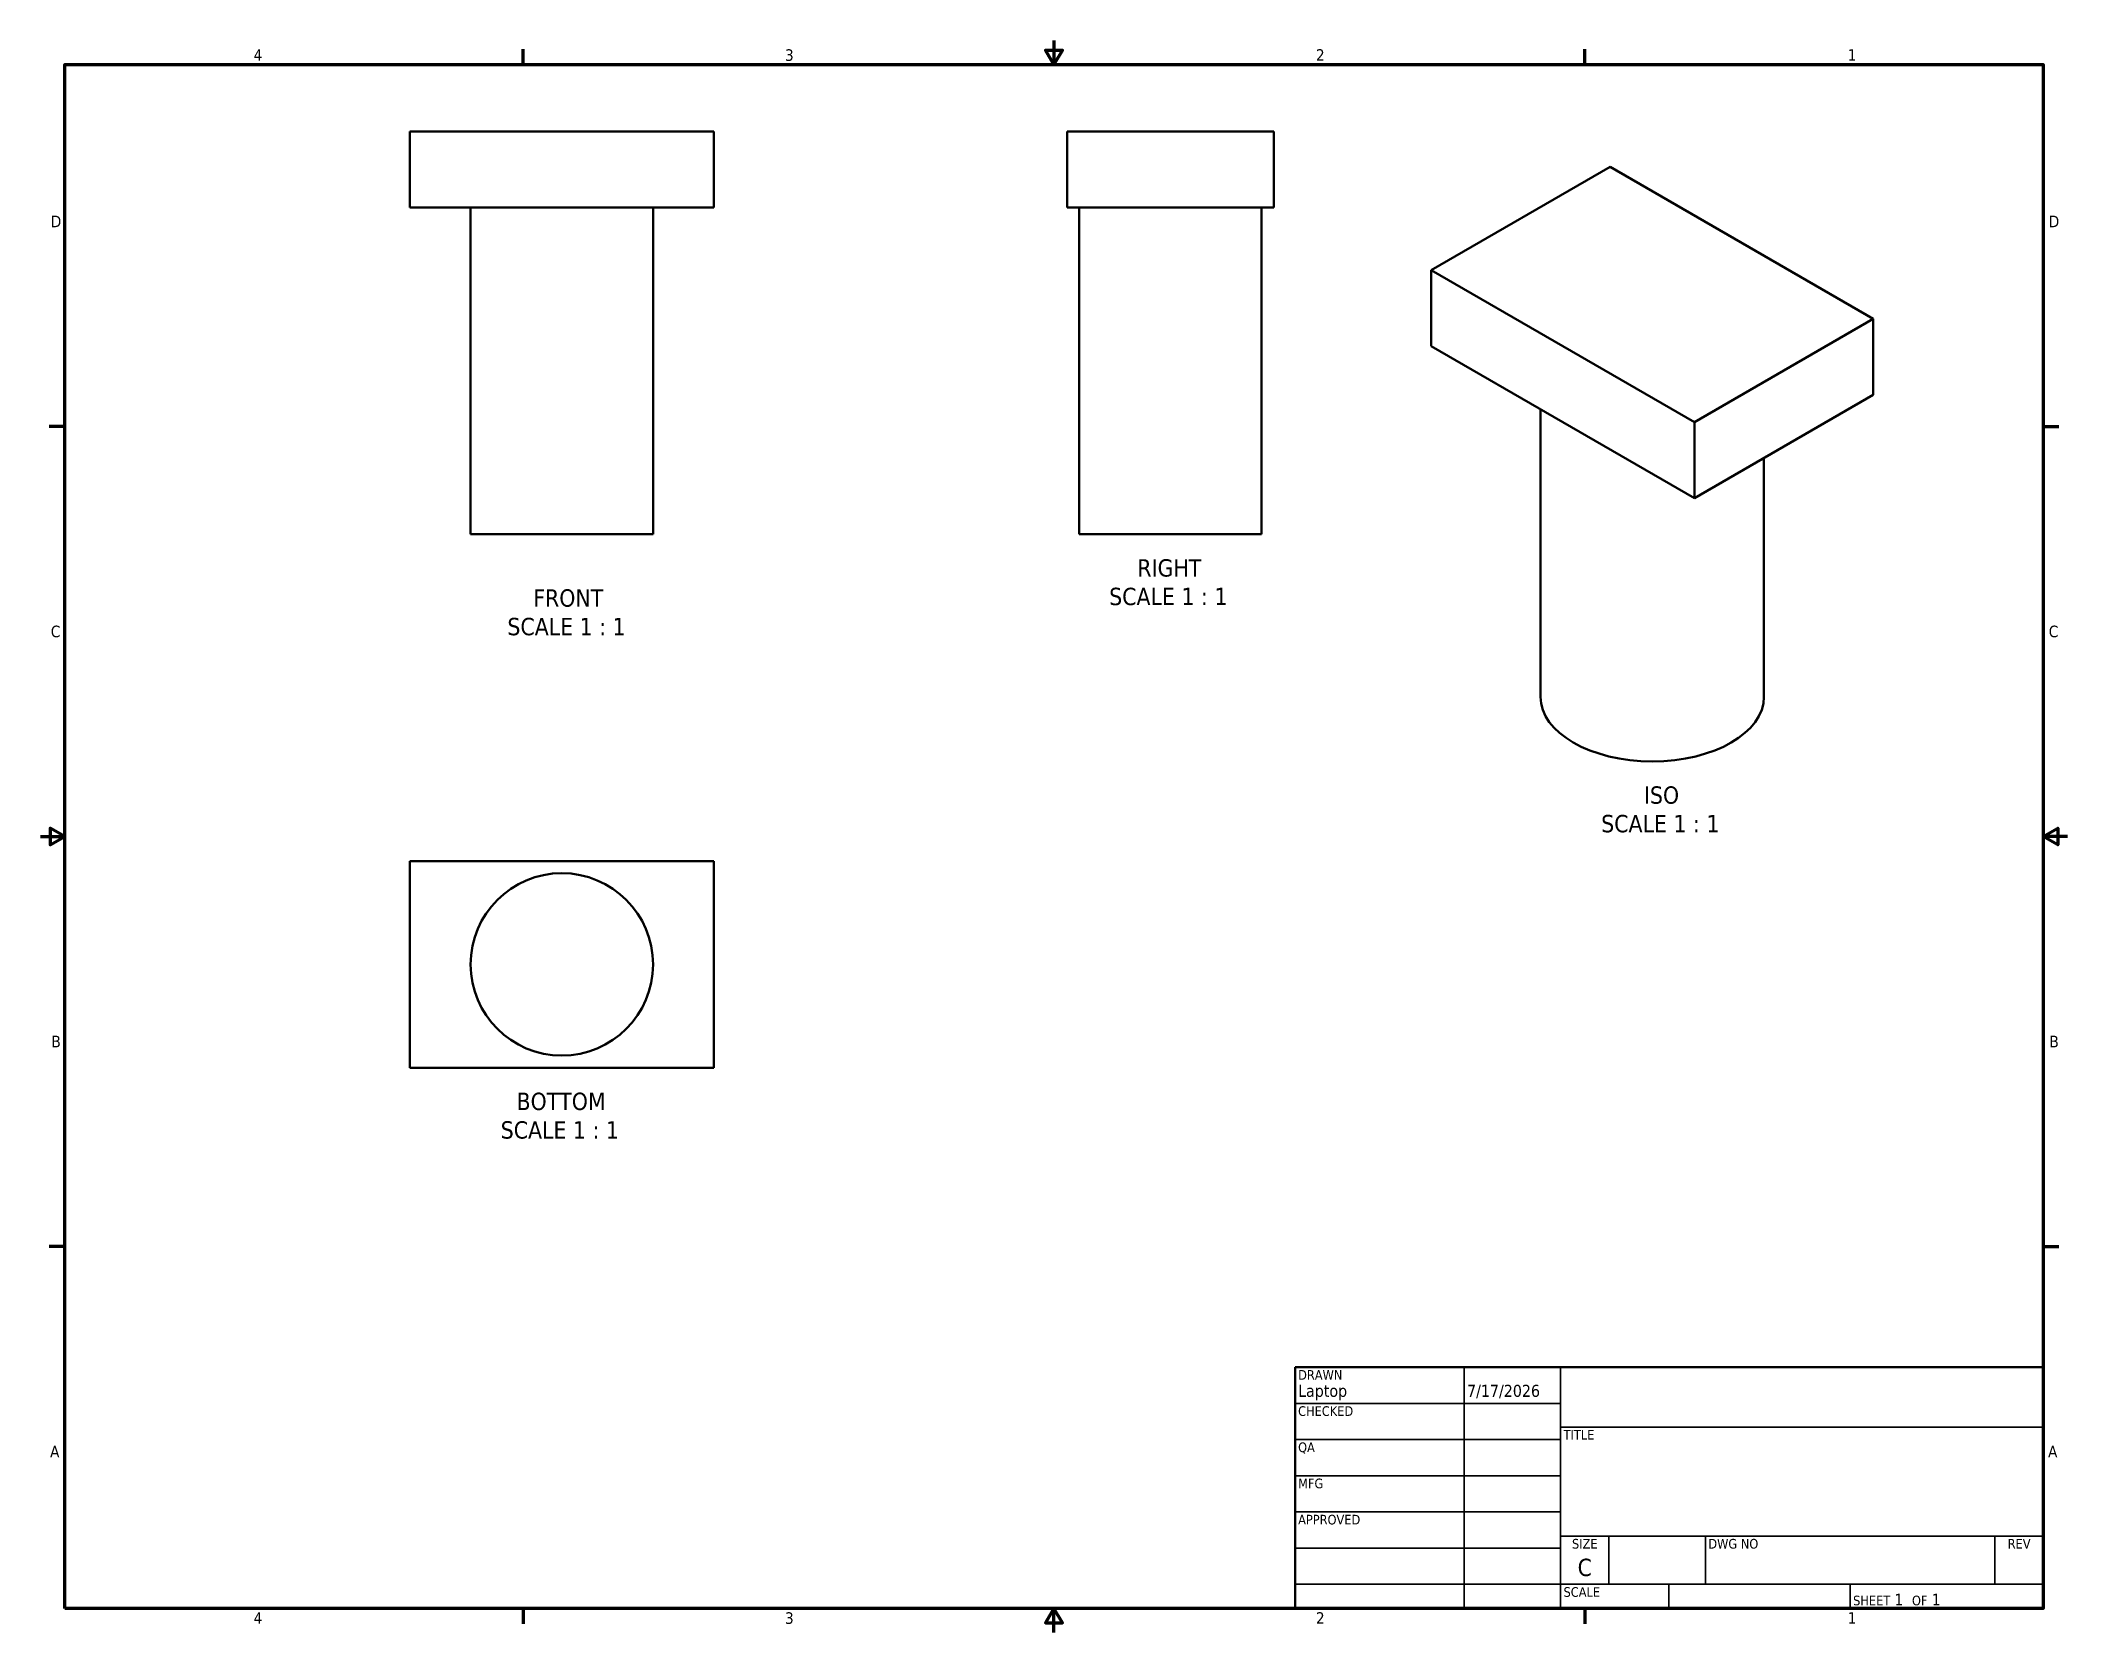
# Model space of a CAD drawing. Header units: millimetres. Extents: x 3 to 137, y 2 to 106.
import ezdxf
from ezdxf.enums import TextEntityAlignment as Align

# ---------------------------------------------------------------- set-up
doc = ezdxf.new("R2010")
doc.units = ezdxf.units.MM
doc.header["$LTSCALE"] = 6.35
for name, color, linetype, lineweight in [('Border (ANSI)', 7, 'Continuous', 70), ('Symbol (ANSI)', 7, 'Continuous', 25), ('Title (ANSI)', 7, 'Continuous', 50), ('Visible (ANSI)', 7, 'Continuous', 50)]:
    doc.layers.add(name, color=color, linetype=linetype, lineweight=lineweight)
doc.styles.add('Label Text (ANSI)', font='tahoma.ttf')
doc.styles.add('Note Text (ANSI)', font='tahoma.ttf')
doc.styles.add('Text Style30', font='tahoma.ttf')
doc.styles.add('Text Style38', font='tahoma.ttf')
doc.styles.add('Text Style39', font='tahoma.ttf')

# ---------------------------------------------------------------- blocks, each defined once
blk = doc.blocks.new('Borders Default Border')
at = {"layer": 'Border (ANSI)'}
for p, q in [((5.5, 16.5), (5.5, 16.66)), ((16.5, 16.5), (16.5, 16.66)), ((0.75, 12.75), (0.59, 12.75)), ((21.25, 12.75), (21.41, 12.75)), ((0.75, 4.25), (0.59, 4.25)), ((21.25, 4.25), (21.41, 4.25)), ((5.5, 0.5), (5.5, 0.34)), ((16.5, 0.5), (16.5, 0.34))]:
    blk.add_line(p, q, dxfattribs=at)
at = {"layer": 'Border (ANSI)', "flags": 128}
for points in [[(11, 16.75), (11, 16.5), (10.913, 16.65), (11.087, 16.65), (11, 16.5)], [(0.75, 0.5), (0.75, 16.5), (21.25, 16.5), (21.25, 0.5), (0.75, 0.5)], [(0.5, 8.5), (0.75, 8.5), (0.6, 8.587), (0.6, 8.413), (0.75, 8.5)], [(21.5, 8.5), (21.25, 8.5), (21.4, 8.587), (21.4, 8.413), (21.25, 8.5)], [(11, 0.25), (11, 0.5), (10.913, 0.35), (11.087, 0.35), (11, 0.5)]]:
    blk.add_lwpolyline(points, dxfattribs=at)
at = {"layer": 'Border (ANSI)', "char_height": 0.12, "attachment_point": 7, "style": 'Note Text (ANSI)'}
for s, insert in [('4', (2.708, 16.54)), ('3', (8.213, 16.537)), ('2', (13.714, 16.54)), ('1', (19.223, 16.54)), ('D', (0.606, 14.815)), ('D', (21.306, 14.815)), ('C', (0.606, 10.563)), ('C', (21.306, 10.563)), ('B', (0.613, 6.315)), ('B', (21.313, 6.315)), ('A', (0.599, 2.065)), ('A', (21.299, 2.065)), ('4', (2.708, 0.34)), ('3', (8.213, 0.337)), ('2', (13.714, 0.34)), ('1', (19.223, 0.34))]:
    blk.add_mtext(s, dxfattribs=dict(at, insert=insert))
blk = doc.blocks.new('Title Blocks ANSI - Large')
at = {"layer": 'Title (ANSI)'}
for p, q in [((5, 7.45), (5, 4.95)), ((12.75, 7.45), (5, 7.45)), ((12.75, 4.95), (12.75, 7.45)), ((5, 4.95), (12.75, 4.95))]:
    blk.add_line(p, q, dxfattribs=at)
at = {"layer": 'Title (ANSI)', "lineweight": 35}
for p, q in [((6.75, 4.95), (6.75, 7.45)), ((7.75, 4.95), (7.75, 7.45)), ((5, 7.075), (7.75, 7.075)), ((7.75, 6.83), (12.75, 6.83)), ((5, 6.7), (7.75, 6.7)), ((5, 6.325), (7.75, 6.325)), ((5, 5.95), (7.75, 5.95)), ((12.75, 5.7), (7.75, 5.7)), ((8.25, 5.2), (8.25, 5.7)), ((9.25, 5.2), (9.25, 5.7)), ((12.25, 5.2), (12.25, 5.7)), ((5, 5.575), (7.75, 5.575)), ((7.75, 5.2), (5, 5.2)), ((12.75, 5.2), (7.75, 5.2)), ((8.87, 5.2), (8.87, 4.95)), ((10.75, 5.2), (10.75, 4.95))]:
    blk.add_line(p, q, dxfattribs=at)
at = {"layer": 'Title (ANSI)', "style": 'Text Style38'}
for s, p in [('DRAWN', (5.03, 7.42)), ('CHECKED', (5.03, 7.045)), ('TITLE', (7.78, 6.8)), ('QA', (5.03, 6.67)), ('MFG', (5.03, 6.295)), ('APPROVED', (5.03, 5.92)), ('DWG NO', (9.28, 5.67)), ('SCALE', (7.78, 5.17))]:
    blk.add_text(s, height=0.1, dxfattribs=at).set_placement(p, align=Align.TOP_LEFT)
for s, p in [('SIZE', (8, 5.67)), ('REV', (12.5, 5.67))]:
    blk.add_text(s, height=0.1, dxfattribs=at).set_placement(p, align=Align.TOP_CENTER)
at = {"layer": 'Title (ANSI)', "insert": (10.78, 4.98), "char_height": 0.12, "attachment_point": 7, "style": 'Note Text (ANSI)'}
blk.add_mtext('\\fTahoma|b0|i0;{\\H0.1000;SHEET}\\fTahoma|b0|i0;{\\H0.1200; 1  }\\fTahoma|b0|i0;{\\H0.1000;OF}\\fTahoma|b0|i0;{\\H0.1200; 1 }', dxfattribs=at)
at = {"layer": 'Title (ANSI)'}
for tag, height, style, p in [('AUTHOR', 0.125, 'Text Style39', (5.03, 7.105)), ('CREATION_DATE', 0.125, 'Text Style39', (6.78, 7.105)), ('CHECKED_BY', 0.125, 'Text Style39', (5.03, 6.73)), ('CHECKED_DATE', 0.125, 'Text Style39', (6.78, 6.73)), ('MFG_APPROVED_BY', 0.125, 'Text Style39', (5.03, 5.98)), ('MFG_APPROVED_DATE', 0.125, 'Text Style39', (6.78, 5.98)), ('ENG_APPROVED_BY', 0.125, 'Text Style39', (5.03, 5.605)), ('ENG_APPROVAL_DATE', 0.125, 'Text Style39', (6.78, 5.605)), ('PART_NUMBER', 0.18, 'Text Style30', (9.28, 5.23))]:
    blk.add_attdef(tag, text='', height=height, dxfattribs=dict(at, style=style)).set_placement(p, align=Align.BOTTOM_LEFT)
at = {"layer": 'Title (ANSI)', "lineweight": 30, "flags": 63}
blk.add_attdef('COMPANY', text='', height=0.125, dxfattribs=at).set_placement((10.25, 7.14), align=Align.MIDDLE_CENTER)
blk.add_attdef('TITLE', text='', height=0.18, dxfattribs=at).set_placement((7.78, 6.223), align=Align.MIDDLE_LEFT)
at = {"layer": 'Title (ANSI)'}
for tag, height, style, p in [('Sheet_Size', 0.18, 'Text Style30', (8, 5.375)), ('REVISION_NUMBER', 0.125, 'Text Style39', (12.5, 5.375))]:
    blk.add_attdef(tag, text='', height=height, dxfattribs=dict(at, style=style)).set_placement(p, align=Align.MIDDLE_CENTER)
at = {"layer": 'Title (ANSI)', "lineweight": 30, "flags": 63}
blk.add_attdef('Initial_View_Scale', text='', height=0.12, dxfattribs=at).set_placement((8.84, 4.98), align=Align.BOTTOM_RIGHT)

msp = doc.modelspace()

# ---------------------------------------------------------------- linework, layer by layer
at = {"layer": 'Visible (ANSI)'}
for p, q in [((47.47, 100.37), (27.47, 100.37)), ((27.47, 95.37), (27.47, 100.37)), ((47.47, 95.37), (47.47, 100.37)), ((70.71, 100.37), (84.31, 100.37)), ((70.71, 95.37), (70.71, 100.37)), ((84.31, 95.37), (84.31, 100.37)), ((94.66, 91.25), (106.44, 98.05)), ((123.75, 88.05), (106.44, 98.05)), ((47.47, 95.37), (27.47, 95.37)), ((31.47, 73.87), (31.47, 95.37)), ((43.47, 73.87), (43.47, 95.37)), ((70.71, 95.37), (84.31, 95.37)), ((71.51, 73.87), (71.51, 95.37)), ((83.51, 73.87), (83.51, 95.37)), ((111.98, 81.25), (94.66, 91.25)), ((94.66, 86.25), (94.66, 91.25)), ((111.98, 81.25), (123.75, 88.05)), ((123.75, 83.05), (123.75, 88.05)), ((111.98, 76.25), (94.66, 86.25)), ((111.98, 76.25), (123.75, 83.05)), ((101.86, 63.16), (101.86, 82.1)), ((111.98, 76.25), (111.98, 81.25)), ((116.56, 63.16), (116.56, 78.9)), ((31.47, 73.87), (43.47, 73.87)), ((71.51, 73.87), (83.51, 73.87)), ((27.47, 52.36), (27.47, 38.76)), ((47.47, 52.36), (27.47, 52.36)), ((47.47, 52.36), (47.47, 38.76)), ((27.47, 38.76), (47.47, 38.76))]:
    msp.add_line(p, q, dxfattribs=at)
msp.add_circle((37.47, 45.56), 6, dxfattribs=at)
msp.add_ellipse((109.21, 63.16), major_axis=(7.35, 0), ratio=0.57735, start_param=3.141593, end_param=6.283185, dxfattribs=at)

# ---------------------------------------------------------------- block references
at = {"xscale": 6.350000000000001, "yscale": 6.350000000000001, "zscale": 6.350000000000001}
msp.add_blockref('Borders Default Border', (0, 0), dxfattribs=at)
msp.add_blockref('Title Blocks ANSI - Large', (53.97, -28.26), dxfattribs=at).add_auto_attribs({'AUTHOR': 'Laptop', 'CREATION_DATE': '7/17/2026', 'Sheet_Size': 'C'})

# ---------------------------------------------------------------- texts
at = {"layer": 'Symbol (ANSI)', "char_height": 1.143, "attachment_point": 7, "style": 'Label Text (ANSI)'}
for s, insert in [('RIGHT', (75.33, 71.06)), ('FRONT', (35.59, 69.08)), ('SCALE 1 : 1', (73.48, 69.18)), ('SCALE 1 : 1', (33.89, 67.2)), ('ISO', (108.66, 56.11)), ('SCALE 1 : 1', (105.85, 54.23)), ('BOTTOM', (34.49, 35.95)), ('SCALE 1 : 1', (33.45, 34.07))]:
    msp.add_mtext(s, dxfattribs=dict(at, insert=insert))

doc.saveas('drawing.dxf')
